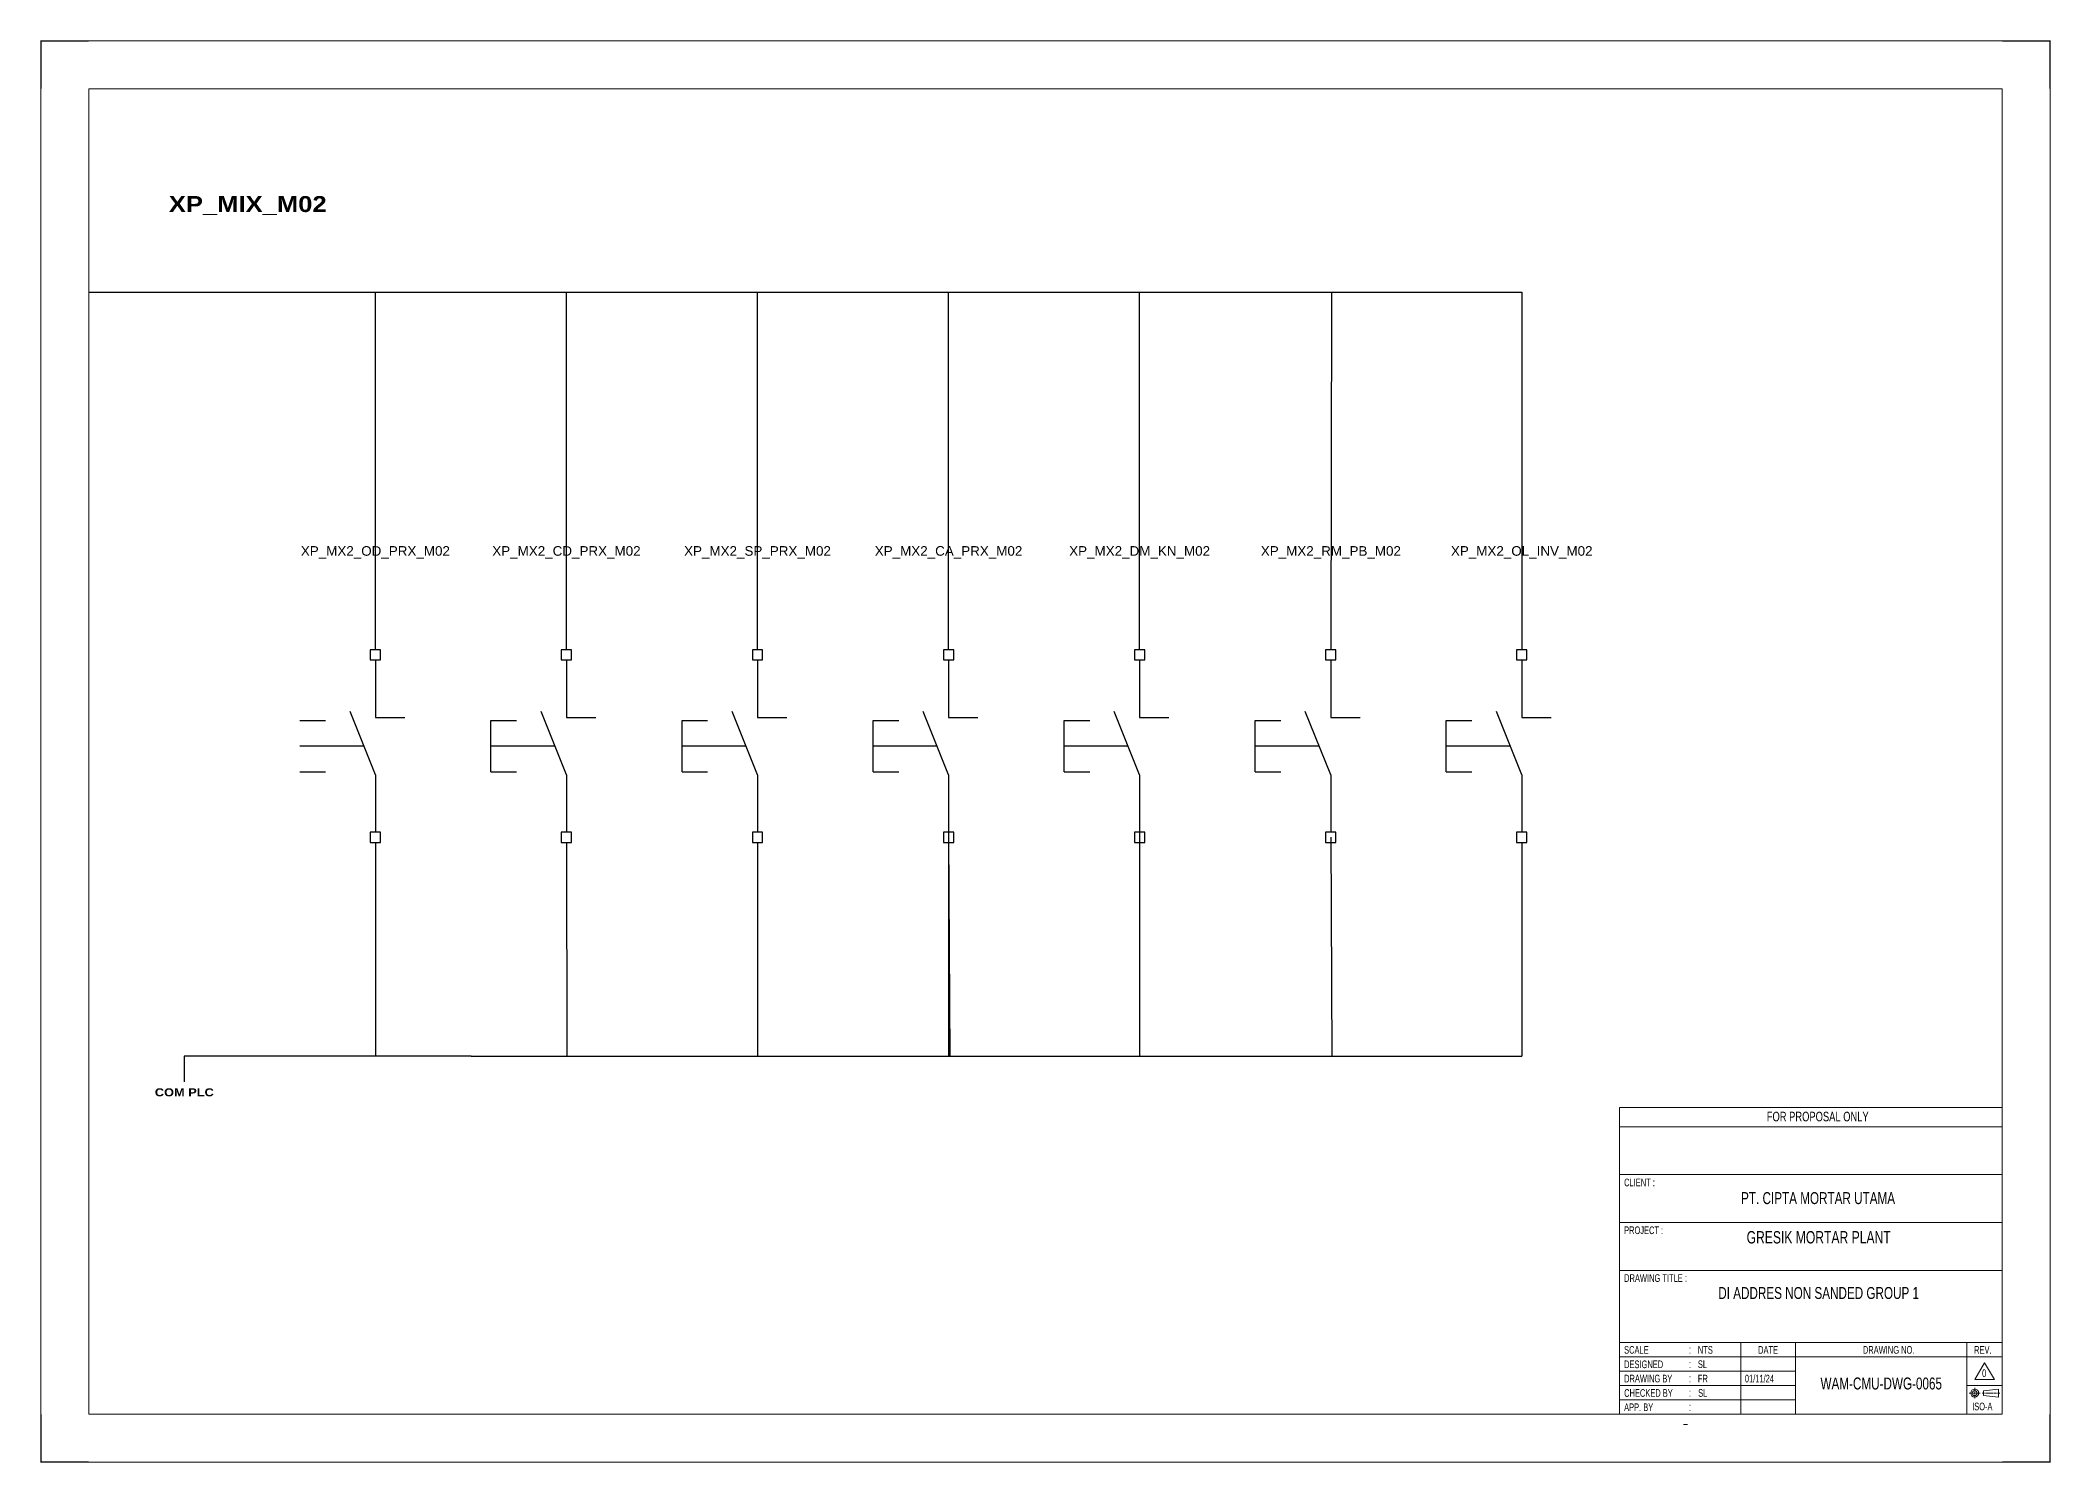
# Model space of a CAD drawing. Header units: centimetres. Extents: x -30014 to 38541, y 15960 to 46751.
# Drawn here: x 16703 to 22985, y 33853 to 38297 of the extents above; entities that cross this region are included whole.
import ezdxf
from ezdxf.enums import TextEntityAlignment as Align

# ---------------------------------------------------------------- set-up
doc = ezdxf.new("R2010")
doc.units = ezdxf.units.CM
doc.header["$MEASUREMENT"] = 0
doc.linetypes.add('CENTER', pattern=[2, 1.25, -0.25, 0.25, -0.25])
for name, color, linetype in [('1', 7, 'Continuous'), ('Etiket-Line-L', 7, 'Continuous'), ('EtIket-Line-S', 2, 'Continuous'), ('Etiket-Text-List0', 2, 'Continuous'), ('Etiket-Text-List1', 3, 'Continuous'), ('Etiket-Text-List2', 1, 'Continuous')]:
    doc.layers.add(name, color=color, linetype=linetype)
for name, color, linetype, lineweight in [('Center_line', 2, 'CENTER', 5), ('Etiket', 7, 'Continuous', 5), ('Object', 4, 'Continuous', 25)]:
    doc.layers.add(name, color=color, linetype=linetype, lineweight=lineweight)
doc.styles.add('Bold', font='ariblk.ttf', dxfattribs={"height": 25.4})
doc.styles.add('DIM', font='romans', dxfattribs={"height": 6.096})
doc.styles.get("Standard").update_dxf_attribs({"font": 'arial.ttf'})

# ---------------------------------------------------------------- blocks, each defined once
blk = doc.blocks.new('x5 Out Line')
at = {"const_width": 0.3}
for points in [[(9.65, 286.71), (0, 286.71), (0, 277.06)], [(405.45, 277.06), (405.45, 286.71), (395.8, 286.71)], [(0, 9.65), (0, 0), (9.65, 0)], [(405.45, 9.65), (405.45, 0), (395.8, 0)]]:
    blk.add_lwpolyline(points, dxfattribs=at)
at = {"lineweight": 15}
blk.add_lwpolyline([(395.8, 9.65), (395.8, 277.06), (9.65, 277.06), (9.65, 9.65)], close=True, dxfattribs=at)
at = {"layer": 'EtIket-Line-S', "lineweight": 9, "ltscale": 0.5}
blk.add_lwpolyline([(0, 0), (405.45, 0), (405.45, 286.71), (0, 286.71)], close=True, dxfattribs=at)
blk = doc.blocks.new('A$C6CDB76E5')
at = {"lineweight": 15}
for p, q in [((-196.2, 0), (-196.2, 157.1)), ((-196.2, 157.1), (0, 157.1)), ((0, 0), (0, 157.1)), ((-196.2, 147.3), (0, 147.3)), ((-196.2, 122.8), (0, 122.8)), ((-196.2, 98.2), (0, 98.2)), ((-196.2, 73.7), (0, 73.7)), ((-196.2, 36.8), (0, 36.8)), ((-134, 0), (-134, 36.8)), ((-105.9, 0), (-105.9, 36.8)), ((-18.1, 0), (-18.1, 36.8)), ((-196.2, 29.4), (0, 29.4)), ((-196.2, 22.1), (-105.9, 22.1)), ((-196.2, 14.7), (-105.9, 14.7)), ((-18.1, 14.7), (0, 14.7)), ((-196.2, 7.4), (-105.9, 7.4))]:
    blk.add_line(p, q, dxfattribs=at)
at = {"layer": 'Center_line', "lineweight": 13}
for p, q in [((-16.9, 10.8), (-11.3, 10.8)), ((-14.1, 13.5), (-14.1, 8)), ((-10.3, 10.8), (-1.2, 10.8))]:
    blk.add_line(p, q, dxfattribs=at)
at = {"layer": 'Etiket-Line-L', "lineweight": 15}
for p, q in [((0, 0), (0, 122.6)), ((-196.2, 0), (0, 0))]:
    blk.add_line(p, q, dxfattribs=at)
blk.add_lwpolyline([(-9, 26.4), (-4, 17.7), (-14.1, 17.7)], close=True, dxfattribs=at)
at = {"layer": 'Object', "lineweight": 15}
blk.add_lwpolyline([(-9.5, 9.5), (-1.9, 8.7), (-1.9, 12.8), (-9.5, 12)], close=True, dxfattribs=at)
for radius in [2.03, 1.27]:
    blk.add_circle((-14.1, 10.8), radius, dxfattribs=at)
at = {"layer": '1', "color": 3, "lineweight": 9, "width": 0.7}
blk.add_text('ISO-A', height=3.91, dxfattribs=at).set_placement((-15.4, 2))
at = {"layer": 'Etiket-Text-List0', "lineweight": 13, "width": 0.7}
for s, height, p in [('CLIENT :', 3.92, (-193.8, 116.8)), ('PROJECT :', 3.92, (-193.8, 92.3)), ('DRAWING TITLE :', 3.923, (-193.8, 67.8)), ('SCALE', 3.92, (-193.8, 31)), (':', 4.17, (-160.6, 31)), ('DATE', 3.92, (-125.1, 31)), ('DRAWING NO.', 3.923, (-71.4, 31)), ('REV.', 3.92, (-14.4, 31)), ('DESIGNED', 3.92, (-193.8, 23.6)), (':', 4.17, (-160.6, 23.6)), ('CHECKED BY ', 3.923, (-193.8, 8.9)), ('DRAWING BY', 3.92, (-193.8, 16.3)), (':', 4.17, (-160.6, 16.3)), (':', 4.17, (-160.6, 8.9)), ('APP. BY ', 3.92, (-193.8, 1.6)), (':', 4.17, (-160.6, 1.6))]:
    blk.add_text(s, height=height, dxfattribs=at).set_placement(p)
at = {"layer": 'Etiket-Text-List1', "lineweight": 9, "width": 0.7}
for tag, p in [('1:XXXX', (-156, 31)), ('EN', (-156, 23.6)), ('DD/MM/YY', (-131.3, 23.6)), ('1', (-10.3, 19.1)), ('EN', (-156, 16.3)), ('EN', (-155.8, 8.9)), ('DD/MM/YY', (-131.3, 16.3)), ('DD/MM/YY', (-131.3, 8.9)), ('EN', (-155.7, 1.6)), ('DD/MM/YY', (-131.3, 1.6))]:
    blk.add_attdef(tag, p, '', height=3.92, dxfattribs=at)
at = {"layer": 'Etiket-Text-List2', "lineweight": 13, "width": 0.7}
for tag, height, p in [('FOR FABRICATION', 4.9, (-94.6, 150.1)), ('CLIENT_NAME', 6.13, (-94.1, 107.7)), ('PROJECT_1', 4.9, (-94.1, 87.5)), ('PROJECT_2', 4.9, (-94.1, 79.2)), ('DRAWING_TITLE1', 6.13, (-94.1, 59)), ('DRAWING_TITLE2', 6.13, (-94.1, 49.9)), ('DRAWING_TITLE3', 6.13, (-94.1, 40.1)), ('LDP-X-XXX-AR-01', 6.13, (-62, 12.7))]:
    blk.add_attdef(tag, text='', height=height, dxfattribs=at).set_placement(p, align=Align.CENTER)

msp = doc.modelspace()

# ---------------------------------------------------------------- linework, layer by layer
at = {"color": 146, "ltscale": 50, "true_color": 0x105689}
for p, q in [((16854.6, 37509.7), (17451.6, 37509.7)), ((17451.6, 37509.7), (18048.6, 37509.7)), ((17750.1, 36392.6), (17750.1, 37509.7)), ((18048.6, 37509.7), (18645.6, 37509.7)), ((18347.1, 36392.6), (18347.1, 37509.7)), ((18645.6, 37509.7), (19242.6, 37509.7)), ((18944.1, 36392.6), (18944.1, 37509.7)), ((19242.6, 37509.7), (19839.6, 37509.7)), ((19541.1, 36392.6), (19541.1, 37509.7)), ((19839.6, 37509.7), (20436.6, 37509.7)), ((20138.1, 36392.6), (20138.1, 37509.7)), ((20436.6, 37509.7), (20735.1, 37509.7)), ((20737.5, 37509.7), (20735.1, 36392.6)), ((20735.1, 37509.7), (21332.1, 37509.7)), ((21332.1, 37509.7), (21332.1, 36392.6)), ((19541.1, 35854.1), (19541.1, 35122.4)), ((20138.1, 35854.1), (20138.1, 35122.4)), ((17750.1, 35790.1), (17750.8, 35122.4)), ((18347.1, 35790.1), (18347.8, 35122.4)), ((18944.1, 35790.1), (18944.1, 35122.4)), ((19541.1, 35807.2), (19545.1, 35122.4)), ((20735.1, 35807.2), (20739.1, 35122.4)), ((21332.1, 35790.1), (21332.1, 35122.4)), ((18049.6, 35122.4), (17153.1, 35122.4)), ((17153.1, 35122.4), (17153.1, 35042.4)), ((18049.6, 35122.4), (19244.6, 35122.4)), ((19244.6, 35122.4), (19244.6, 35122.4)), ((19244.6, 35122.4), (20439.6, 35122.4)), ((20436.6, 35122.4), (20735.1, 35122.4)), ((20735.1, 35122.4), (21332.1, 35122.4))]:
    msp.add_line(p, q, dxfattribs=at)
at = {"ltscale": 50}
for p, q in [((17750.1, 36360.6), (17750.1, 36181.1)), ((18347.1, 36360.6), (18347.1, 36181.1)), ((18944.1, 36360.6), (18944.1, 36181.1)), ((19541.1, 36360.6), (19541.1, 36181.1)), ((20138.1, 36360.6), (20138.1, 36181.1)), ((20735.1, 36360.6), (20735.1, 36181.1)), ((21332.1, 36360.6), (21332.1, 36181.1)), ((17750.1, 36001.6), (17750.1, 35822.1)), ((18347.1, 36001.6), (18347.1, 35822.1)), ((18944.1, 36001.6), (18944.1, 35822.1)), ((19541.1, 36001.6), (19541.1, 35822.1)), ((20138.1, 36001.6), (20138.1, 35822.1)), ((20735.1, 36001.6), (20735.1, 35822.1)), ((21332.1, 36001.6), (21332.1, 35822.1))]:
    msp.add_line(p, q, dxfattribs=at)
at = {"ltscale": 500}
for p, q in [((17750.1, 36001.6), (17670.9, 36199.7)), ((18347.1, 36001.6), (18267.9, 36199.7)), ((18944.1, 36001.6), (18864.9, 36199.7)), ((19541.1, 36001.6), (19461.9, 36199.7)), ((20138.1, 36001.6), (20058.9, 36199.7)), ((20735.1, 36001.6), (20655.9, 36199.7)), ((21332.1, 36001.6), (21252.9, 36199.7)), ((17514.2, 36171.3), (17594.2, 36171.3)), ((17750.1, 36181.1), (17841.9, 36181.1)), ((18111.2, 36011.3), (18111.2, 36171.3)), ((18111.2, 36171.3), (18191.2, 36171.3)), ((18347.1, 36181.1), (18438.9, 36181.1)), ((18708.2, 36011.3), (18708.2, 36171.3)), ((18708.2, 36171.3), (18788.2, 36171.3)), ((18944.1, 36181.1), (19035.9, 36181.1)), ((19305.2, 36011.3), (19305.2, 36171.3)), ((19305.2, 36171.3), (19385.2, 36171.3)), ((19541.1, 36181.1), (19632.9, 36181.1)), ((19902.2, 36011.3), (19902.2, 36171.3)), ((19902.2, 36171.3), (19982.2, 36171.3)), ((20138.1, 36181.1), (20229.9, 36181.1)), ((20499.2, 36011.3), (20499.2, 36171.3)), ((20499.2, 36171.3), (20579.2, 36171.3)), ((20735.1, 36181.1), (20826.9, 36181.1)), ((21096.2, 36011.3), (21096.2, 36171.3)), ((21096.2, 36171.3), (21176.2, 36171.3)), ((21332.1, 36181.1), (21423.9, 36181.1)), ((17714.2, 36091.3), (17514.2, 36091.3)), ((18311.2, 36091.3), (18111.2, 36091.3)), ((18908.2, 36091.3), (18708.2, 36091.3)), ((19505.2, 36091.3), (19305.2, 36091.3)), ((20102.2, 36091.3), (19902.2, 36091.3)), ((20699.2, 36091.3), (20499.2, 36091.3)), ((21296.2, 36091.3), (21096.2, 36091.3)), ((17514.2, 36011.3), (17594.2, 36011.3)), ((18111.2, 36011.3), (18191.2, 36011.3)), ((18708.2, 36011.3), (18788.2, 36011.3)), ((19305.2, 36011.3), (19385.2, 36011.3)), ((19902.2, 36011.3), (19982.2, 36011.3)), ((20499.2, 36011.3), (20579.2, 36011.3)), ((21096.2, 36011.3), (21176.2, 36011.3))]:
    msp.add_line(p, q, dxfattribs=at)
for points in [[(17734.1, 36360.6), (17766.1, 36360.6), (17766.1, 36392.6), (17734.1, 36392.6)], [(18331.1, 36360.6), (18363.1, 36360.6), (18363.1, 36392.6), (18331.1, 36392.6)], [(18928.1, 36360.6), (18960.1, 36360.6), (18960.1, 36392.6), (18928.1, 36392.6)], [(19525.1, 36360.6), (19557.1, 36360.6), (19557.1, 36392.6), (19525.1, 36392.6)], [(20122.1, 36360.6), (20154.1, 36360.6), (20154.1, 36392.6), (20122.1, 36392.6)], [(20719.1, 36360.6), (20751.1, 36360.6), (20751.1, 36392.6), (20719.1, 36392.6)], [(21316.1, 36360.6), (21348.1, 36360.6), (21348.1, 36392.6), (21316.1, 36392.6)], [(17734.1, 35790.1), (17766.1, 35790.1), (17766.1, 35822.1), (17734.1, 35822.1)], [(18331.1, 35790.1), (18363.1, 35790.1), (18363.1, 35822.1), (18331.1, 35822.1)], [(18928.1, 35790.1), (18960.1, 35790.1), (18960.1, 35822.1), (18928.1, 35822.1)], [(19525.1, 35790.1), (19557.1, 35790.1), (19557.1, 35822.1), (19525.1, 35822.1)], [(20122.1, 35790.1), (20154.1, 35790.1), (20154.1, 35822.1), (20122.1, 35822.1)], [(20719.1, 35790.1), (20751.1, 35790.1), (20751.1, 35822.1), (20719.1, 35822.1)], [(21316.1, 35790.1), (21348.1, 35790.1), (21348.1, 35822.1), (21316.1, 35822.1)]]:
    msp.add_lwpolyline(points, close=True, dxfattribs=at)

# ---------------------------------------------------------------- block references
at = {"layer": 'Etiket', "lineweight": 0}
ref = msp.add_blockref('A$C6CDB76E5', (22833.4, 34004.4), dxfattribs=dict(at, xscale=6.095870930054101, yscale=6.095870930054101, zscale=6.095870930054101))
ref.add_attrib('FOR FABRICATION', 'FOR PROPOSAL ONLY', dxfattribs={"layer": 'Etiket-Text-List2', "lineweight": 13, "height": 29.894, "width": 0.7}).set_placement((22257, 34919.3), align=Align.CENTER)
ref.add_attrib('CLIENT_NAME', 'PT. CIPTA MORTAR UTAMA', dxfattribs={"layer": 'Etiket-Text-List2', "lineweight": 13, "height": 37.368, "width": 0.7}).set_placement((22258.1, 34660.7), align=Align.CENTER)
ref.add_attrib('PROJECT_1', 'GRESIK MORTAR PLANT', dxfattribs={"layer": 'Etiket-Text-List2', "lineweight": 13, "height": 38.709, "width": 0.7}).set_placement((22259.9, 34537.7), align=Align.CENTER)
ref.add_attrib('DRAWING_TITLE1', 'DI ADDRES NON SANDED GROUP 1', dxfattribs={"layer": 'Etiket-Text-List2', "lineweight": 13, "height": 37.368, "width": 0.7}).set_placement((22259.9, 34364.3), align=Align.CENTER)
ref.add_attrib('1:XXXX', 'NTS', (21882.5, 34193.3), dxfattribs={"layer": 'Etiket-Text-List1', "lineweight": 13, "height": 23.92, "width": 0.7})
ref.add_attrib('EN', 'SL', (21882.5, 34148.5), dxfattribs={"layer": 'Etiket-Text-List1', "lineweight": 13, "height": 23.92, "width": 0.7})
ref.add_attrib('EN', 'FR', (21882.5, 34103.6), dxfattribs={"layer": 'Etiket-Text-List1', "lineweight": 13, "height": 23.92, "width": 0.7})
ref.add_attrib('DD/MM/YY', '01/11/24', (22029.3, 34103.6), dxfattribs={"layer": 'Etiket-Text-List1', "lineweight": 13, "height": 23.92, "width": 0.7})
ref.add_attrib('EN', 'SL', (21883.4, 34058.8), dxfattribs={"layer": 'Etiket-Text-List1', "lineweight": 13, "height": 23.92, "width": 0.7})
ref.add_attrib('LDP-X-XXX-AR-01', 'WAM-CMU-DWG-0065', dxfattribs={"layer": 'Etiket-Text-List2', "lineweight": 15, "height": 37.368, "width": 0.7}).set_placement((22455.4, 34081.6), align=Align.CENTER)
ref.add_attrib('1', '0', (22770.6, 34120.5), dxfattribs={"layer": 'Etiket-Text-List1', "lineweight": 13, "height": 23.9, "width": 0.7})
at = {"layer": 'Etiket-Line-L', "lineweight": 0}
ref = msp.add_blockref('x5 Out Line', (16705.1, 33854.9), dxfattribs=dict(at, xscale=15.48351216233742, yscale=15.48351216233742, zscale=15.48351216233742))
ref.add_attrib('FILE_NAME', '-', (21835.3, 33962.9), dxfattribs={"layer": 'Etiket-Text-List1', "lineweight": 13, "height": 21.7, "style": 'DIM', "width": 0.7})

# ---------------------------------------------------------------- texts
at = {"ltscale": 500, "style": 'Bold'}
msp.add_text('XP_MIX_M02', height=50, dxfattribs=at).set_placement((17104.6, 37759.7))
at = {"ltscale": 50}
for s, p in [('XP_MX2_OD_PRX_M02', (17750.1, 36701.1)), ('XP_MX2_CD_PRX_M02', (18347.1, 36701.1)), ('XP_MX2_SP_PRX_M02', (18944.1, 36701.1)), ('XP_MX2_CA_PRX_M02', (19541.1, 36701.1)), ('XP_MX2_DM_KN_M02', (20138.1, 36701.1)), ('XP_MX2_RM_PB_M02', (20735.7, 36701.1)), ('XP_MX2_OL_INV_M02', (21332.1, 36701.1))]:
    msp.add_text(s, height=30, dxfattribs=at).set_placement(p, align=Align.MIDDLE_CENTER)
at = {"ltscale": 50, "style": 'Bold'}
msp.add_text('COM PLC', height=25, dxfattribs=at).set_placement((17153.1, 35022.4), align=Align.TOP_CENTER)

doc.saveas('drawing.dxf')
